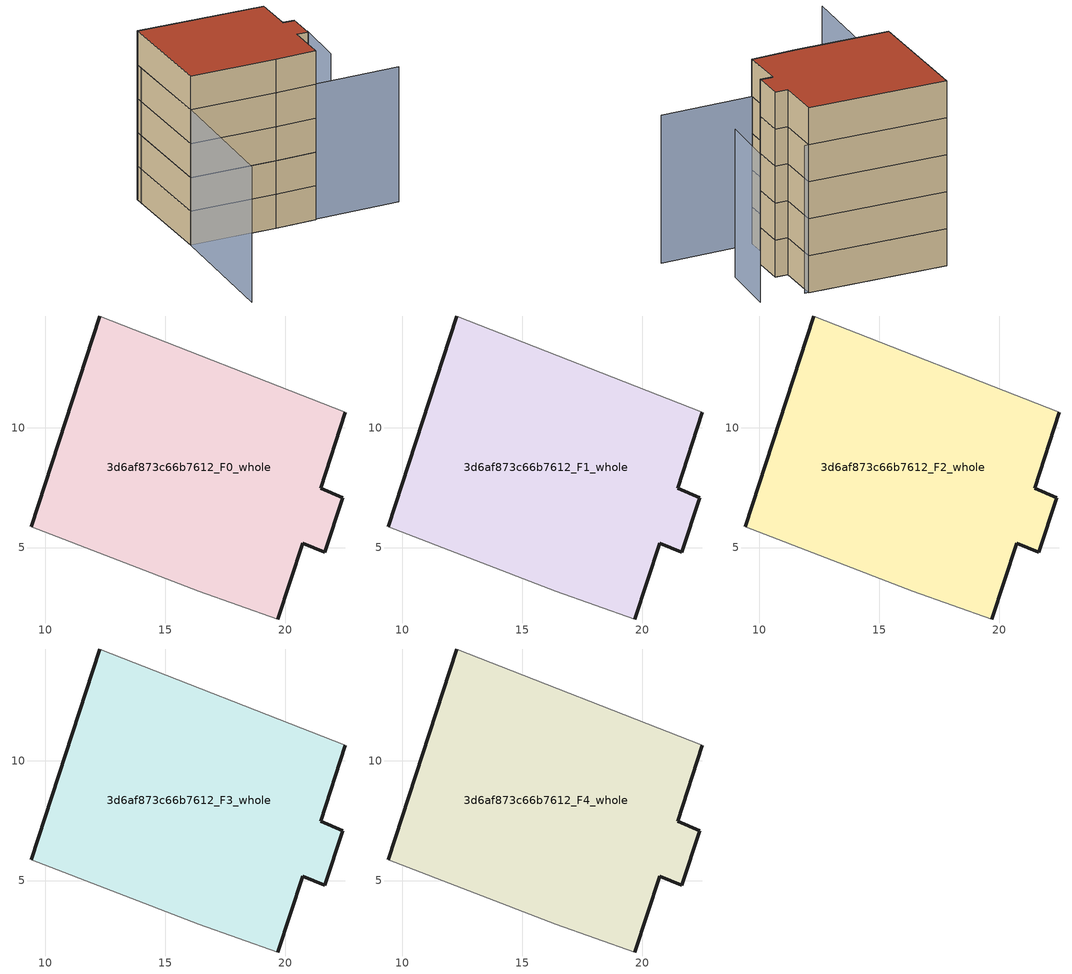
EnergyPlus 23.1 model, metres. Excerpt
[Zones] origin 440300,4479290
3d6af873c66b7612_F0_whole
 floor ground (EU_floor_Construction): 19.71,2.02 20.74,5.17 21.66,4.81 22.41,7.08 21.48,7.46 22.51,10.63 12.27,14.66 9.41,5.87 16.4,3.17 z0
 wall outside (EU_wall_Construction): 9.41,5.87 12.27,14.66 / 22.51,10.63 21.48,7.46 22.41,7.08 21.66,4.81 20.74,5.17 19.71,2.02 z0:3
 wall adiabatic (EU_wall_Construction): 12.27,14.66 22.51,10.63 / 19.71,2.02 16.4,3.17 9.41,5.87 z0:3
3d6af873c66b7612_F1_whole
 floor to 3d6af873c66b7612_F0_whole (EU_floor_Construction): 19.7,2.02 20.74,5.17 21.66,4.81 22.4,7.08 21.48,7.46 22.51,10.63 12.27,14.66 9.41,5.87 16.4,3.17 z3
 wall outside (EU_wall_Construction): 9.41,5.87 12.27,14.66 / 22.51,10.63 21.48,7.46 22.41,7.08 21.66,4.81 20.74,5.17 19.71,2.02 z3:6
 wall adiabatic (EU_wall_Construction): 12.27,14.66 22.51,10.63 / 19.71,2.02 16.4,3.17 9.41,5.87 z3:6
3d6af873c66b7612_F2_whole
 floor to 3d6af873c66b7612_F1_whole (EU_floor_Construction): 19.7,2.02 20.74,5.17 21.66,4.81 22.4,7.08 21.48,7.46 22.51,10.63 12.27,14.66 9.41,5.87 16.4,3.17 z6
 wall outside (EU_wall_Construction): 9.41,5.87 12.27,14.66 / 22.51,10.63 21.48,7.46 22.41,7.08 21.66,4.81 20.74,5.17 19.71,2.02 z6:9
 wall adiabatic (EU_wall_Construction): 12.27,14.66 22.51,10.63 / 19.71,2.02 16.4,3.17 9.41,5.87 z6:9
3d6af873c66b7612_F3_whole
 floor to 3d6af873c66b7612_F2_whole (EU_floor_Construction): 19.7,2.02 20.74,5.17 21.66,4.81 22.4,7.08 21.48,7.46 22.51,10.63 12.27,14.66 9.41,5.87 16.4,3.17 z9
 wall outside (EU_wall_Construction): 9.41,5.87 12.27,14.66 / 22.51,10.63 21.48,7.46 22.41,7.08 21.66,4.81 20.74,5.17 19.71,2.02 z9:12
 wall adiabatic (EU_wall_Construction): 12.27,14.66 22.51,10.63 / 19.71,2.02 16.4,3.17 9.41,5.87 z9:12
3d6af873c66b7612_F4_whole
 floor to 3d6af873c66b7612_F3_whole (EU_floor_Construction): 19.7,2.02 20.74,5.17 21.66,4.81 22.4,7.08 21.48,7.46 22.51,10.63 12.27,14.66 9.41,5.87 16.4,3.17 z12
 wall outside (EU_wall_Construction): 9.41,5.87 12.27,14.66 / 22.51,10.63 21.48,7.46 22.41,7.08 21.66,4.81 20.74,5.17 19.71,2.02 z12:15
 wall adiabatic (EU_wall_Construction): 12.27,14.66 22.51,10.63 / 19.71,2.02 16.4,3.17 9.41,5.87 z12:15
 roof outside (EU_roof_Construction): 22.51,10.63 21.48,7.46 22.41,7.08 21.66,4.81 20.74,5.17 19.71,2.02 16.4,3.17 9.41,5.87 12.27,14.66 z15
shading: 22.79,10.52 12.05,13.98 / 5.53,-4.79 9.42,5.86 / 9.42,5.86 26.62,-0.42 / 24.45,5.03 26.09,9.21 z0:12
[Building]
EU S2 Campaign: North Axis=0; Terrain=City; Solar Distribution=FullExterior
[Site:Location]
Madrid: Latitude=40.5; Longitude=-3.5; Time Zone=1; Elevation=609
[SizingPeriod:WeatherFileDays]
AnnualSizingPeriod: Begin Month=1; Begin Day of Month=1; End Month=12; End Day of Month=31; Day of Week for Start Day=Monday; Use Weather File Daylight Saving Period=No; Use Weather File Rain and Snow Indicators=No
[MATERIAL]
EU_InternalMass_Material: Roughness=MediumRough; Thickness=0.1; Conductivity=1; Density=1800; Specific Heat=900; Thermal Absorptance=0.9; Solar Absorptance=0.7; Visible Absorptance=0.7
[MATERIAL:NOMASS] Roughness=MediumRough; Thermal Absorptance=0.9; Solar Absorptance=0.7; Visible Absorptance=0.7
Name | Thermal Resistance
EU_wall_NoMass | 1.60022
EU_roof_NoMass | 1.57597
EU_floor_NoMass | 0.470652
[CONSTRUCTION]
EU_wall_Construction: EU_wall_NoMass
EU_roof_Construction: EU_roof_NoMass
EU_floor_Construction: EU_floor_NoMass
EU_InternalMass_Construction: EU_InternalMass_Material
[ZONE] Type=1; Multiplier=1; Ceiling Height=autocalculate; Floor Area=autocalculate; Part of Total Floor Area=Yes
Name | Volume
3d6af873c66b7612_F0_whole | 309.84
3d6af873c66b7612_F1_whole; 3d6af873c66b7612_F2_whole; 3d6af873c66b7612_F3_whole; 3d6af873c66b7612_F4_whole | 309.841
[INTERNALMASS] Construction=EU_InternalMass_Construction; Surface Area=103.28
Name | Zone or ZoneList
3d6af873c66b7612_F0_whole_EU_InternalMass | 3d6af873c66b7612_F0_whole
3d6af873c66b7612_F1_whole_EU_InternalMass | 3d6af873c66b7612_F1_whole
3d6af873c66b7612_F2_whole_EU_InternalMass | 3d6af873c66b7612_F2_whole
3d6af873c66b7612_F3_whole_EU_InternalMass | 3d6af873c66b7612_F3_whole
3d6af873c66b7612_F4_whole_EU_InternalMass | 3d6af873c66b7612_F4_whole
[OTHEREQUIPMENT] Fuel Type=Electricity; Design Level Calculation Method=Watts/Area; Power per Zone Floor Area=1; Fraction Latent=0; Fraction Radiant=0; Fraction Lost=0; Carbon Dioxide Generation Rate=0; EndUse Subcategory=EU_Step8_InternalGains
Name | Zone or ZoneList or Space or SpaceList | Schedule
EU_Step8_InternalGain_3d6af873c66b7612_F0_whole_f000 | 3d6af873c66b7612_F0_whole | EU_Step8_GainSchedule_3d6af873c66b7612_F0_whole_f000
EU_Step8_InternalGain_3d6af873c66b7612_F1_whole_f000 | 3d6af873c66b7612_F1_whole | EU_Step8_GainSchedule_3d6af873c66b7612_F1_whole_f000
EU_Step8_InternalGain_3d6af873c66b7612_F2_whole_f000 | 3d6af873c66b7612_F2_whole | EU_Step8_GainSchedule_3d6af873c66b7612_F2_whole_f000
EU_Step8_InternalGain_3d6af873c66b7612_F3_whole_f000 | 3d6af873c66b7612_F3_whole | EU_Step8_GainSchedule_3d6af873c66b7612_F3_whole_f000
EU_Step8_InternalGain_3d6af873c66b7612_F4_whole_f000 | 3d6af873c66b7612_F4_whole | EU_Step8_GainSchedule_3d6af873c66b7612_F4_whole_f000
[ZONEVENTILATION:DESIGNFLOWRATE] Schedule=EU_AlwaysOn; Design Flow Rate Calculation Method=AirChanges/Hour; Air Changes per Hour=0.480704; Ventilation Type=Natural; Fan Pressure Rise=0; Fan Total Efficiency=1; Constant Term Coefficient=1; Temperature Term Coefficient=0; Velocity Term Coefficient=0; Velocity Squared Term Coefficient=0; Minimum Indoor Temperature=-100; Maximum Indoor Temperature=100; Delta Temperature=-100; Minimum Outdoor Temperature=-100; Maximum Outdoor Temperature=100; Maximum Wind Speed=40
Name | Zone or ZoneList or Space or SpaceList
EU_ConstantAir_3d6af873c66b7612_F0_whole | 3d6af873c66b7612_F0_whole
EU_ConstantAir_3d6af873c66b7612_F1_whole | 3d6af873c66b7612_F1_whole
EU_ConstantAir_3d6af873c66b7612_F2_whole | 3d6af873c66b7612_F2_whole
EU_ConstantAir_3d6af873c66b7612_F3_whole | 3d6af873c66b7612_F3_whole
EU_ConstantAir_3d6af873c66b7612_F4_whole | 3d6af873c66b7612_F4_whole
[HVACTEMPLATE:THERMOSTAT] Constant Heating Setpoint=20; Constant Cooling Setpoint=50
EU_HeatOnly_3d6af873c66b7612_F0_whole; EU_HeatOnly_3d6af873c66b7612_F1_whole; EU_HeatOnly_3d6af873c66b7612_F2_whole; EU_HeatOnly_3d6af873c66b7612_F3_whole; EU_HeatOnly_3d6af873c66b7612_F4_whole
[HVACTEMPLATE:ZONE:IDEALLOADSAIRSYSTEM] System Availability Schedule=EU_AlwaysOn; Maximum Heating Supply Air Temperature=50; Minimum Cooling Supply Air Temperature=13; Maximum Heating Supply Air Humidity Ratio=0.0156; Minimum Cooling Supply Air Humidity Ratio=0.0077; Heating Limit=NoLimit; Cooling Limit=NoLimit; Heating Availability Schedule=EU_AlwaysOn; Cooling Availability Schedule=EU_CoolingOff; Dehumidification Control Type=ConstantSensibleHeatRatio; Cooling Sensible Heat Ratio=0.7; Dehumidification Setpoint=60; Humidification Control Type=None; Humidification Setpoint=30; Outdoor Air Method=None; Outdoor Air Flow Rate per Person=0.00944; Outdoor Air Flow Rate per Zone Floor Area=0; Outdoor Air Flow Rate per Zone=0; Demand Controlled Ventilation Type=None; Outdoor Air Economizer Type=NoEconomizer; Heat Recovery Type=None; Sensible Heat Recovery Effectiveness=0.7; Latent Heat Recovery Effectiveness=0.65
Name | Template Thermostat
3d6af873c66b7612_F0_whole | EU_HeatOnly_3d6af873c66b7612_F0_whole
3d6af873c66b7612_F1_whole | EU_HeatOnly_3d6af873c66b7612_F1_whole
3d6af873c66b7612_F2_whole | EU_HeatOnly_3d6af873c66b7612_F2_whole
3d6af873c66b7612_F3_whole | EU_HeatOnly_3d6af873c66b7612_F3_whole
3d6af873c66b7612_F4_whole | EU_HeatOnly_3d6af873c66b7612_F4_whole
[SIZING:ZONE] Zone Cooling Design Supply Air Temperature Input Method=SupplyAirTemperature; Zone Cooling Design Supply Air Temperature=13; Zone Heating Design Supply Air Temperature Input Method=SupplyAirTemperature; Zone Heating Design Supply Air Temperature=50; Zone Cooling Design Supply Air Humidity Ratio=0.008; Zone Heating Design Supply Air Humidity Ratio=0.008; Cooling Design Air Flow Method=DesignDay; Cooling Design Air Flow Rate=0; Cooling Minimum Air Flow per Zone Floor Area=0.000762; Cooling Minimum Air Flow=0; Cooling Minimum Air Flow Fraction=0.2; Heating Design Air Flow Method=DesignDay; Heating Design Air Flow Rate=0; Heating Maximum Air Flow per Zone Floor Area=0.002032; Heating Maximum Air Flow=0.141576; Heating Maximum Air Flow Fraction=0.3; Account for Dedicated Outdoor Air System=No; Dedicated Outdoor Air System Control Strategy=NeutralSupplyAir; Dedicated Outdoor Air Low Setpoint Temperature for Design=autosize; Dedicated Outdoor Air High Setpoint Temperature for Design=autosize; Zone Load Sizing Method=Sensible Load Only No Latent Load; Zone Latent Cooling Design Supply Air Humidity Ratio Input Method=HumidityRatioDifference; Zone Cooling Design Supply Air Humidity Ratio Difference=0.005; Zone Latent Heating Design Supply Air Humidity Ratio Input Method=HumidityRatioDifference; Zone Humidification Design Supply Air Humidity Ratio Difference=0.005
3d6af873c66b7612_F0_whole; 3d6af873c66b7612_F1_whole; 3d6af873c66b7612_F2_whole; 3d6af873c66b7612_F3_whole; 3d6af873c66b7612_F4_whole
[SCHEDULE:CONSTANT]
Name | Hourly Value
EU_AlwaysOn | 1
EU_CoolingOff | 0
[SCHEDULE:FILE] Column Number=1; Rows to Skip at Top=0; Number of Hours of Data=8760; Column Separator=Comma; Interpolate to Timestep=No; Minutes per Item=60; Adjust Schedule for Daylight Savings=Yes
Name | File
EU_Step8_GainSchedule_3d6af873c66b7612_F0_whole_f000 | ../../schedules/3d6af873c66b7612/3d6af873c66b7612_F0_whole_f000_gain.csv
EU_Step8_GainSchedule_3d6af873c66b7612_F1_whole_f000 | ../../schedules/3d6af873c66b7612/3d6af873c66b7612_F1_whole_f000_gain.csv
EU_Step8_GainSchedule_3d6af873c66b7612_F2_whole_f000 | ../../schedules/3d6af873c66b7612/3d6af873c66b7612_F2_whole_f000_gain.csv
EU_Step8_GainSchedule_3d6af873c66b7612_F3_whole_f000 | ../../schedules/3d6af873c66b7612/3d6af873c66b7612_F3_whole_f000_gain.csv
EU_Step8_GainSchedule_3d6af873c66b7612_F4_whole_f000 | ../../schedules/3d6af873c66b7612/3d6af873c66b7612_F4_whole_f000_gain.csv
